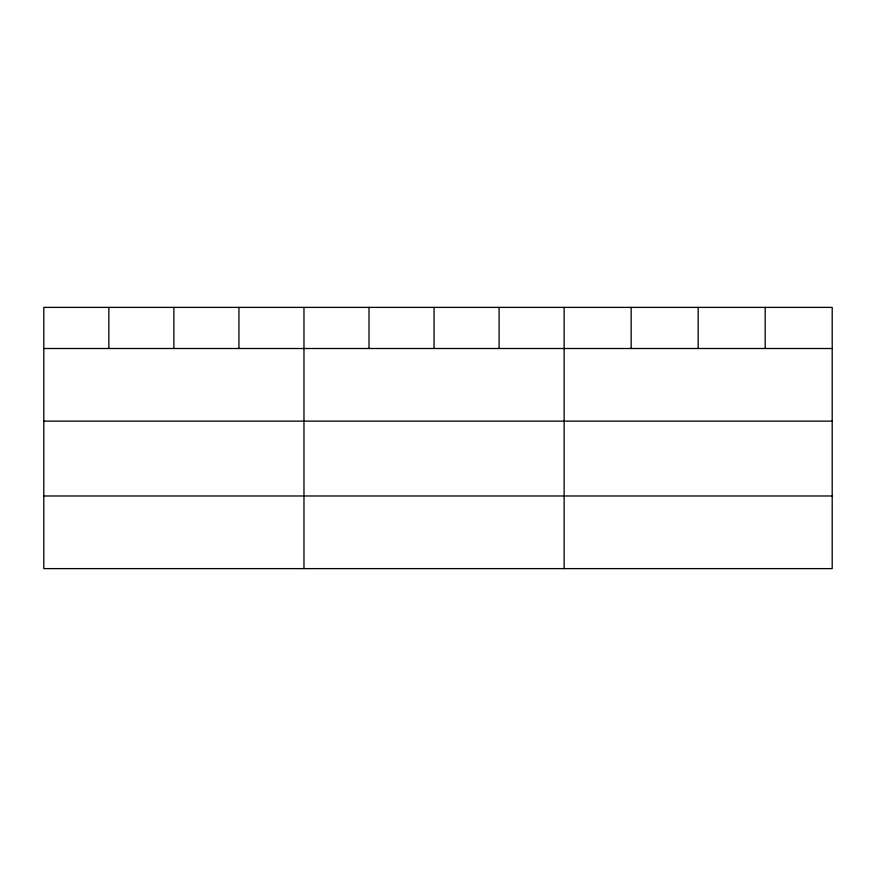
<?xml version="1.0" encoding="UTF-8"?>
<svg xmlns="http://www.w3.org/2000/svg" width="876" height="876" viewBox="0 0 876 876"><rect width="100%" height="100%" fill="white"/><g stroke="black" fill="none" stroke-linecap="round" stroke-linejoin="round"><path stroke-width="1.31" d="M832.2 348.506L832.2 568.612L43.8 568.612L43.8 307.388L832.2 307.388L832.2 348.506L43.8 348.506M43.8 421.137L832.2 421.137M43.8 495.98L832.2 495.98M765.186 307.388L765.186 348.506M698.172 307.388L698.172 348.506M631.158 307.388L631.158 348.506M564.144 307.388L564.144 568.612M499.101 307.388L499.101 348.506M434.058 307.388L434.058 348.506M369.015 307.388L369.015 348.506M303.972 307.388L303.972 568.612M238.929 307.388L238.929 348.506M173.886 307.388L173.886 348.506M108.843 307.388L108.843 348.506"/></g></svg>
